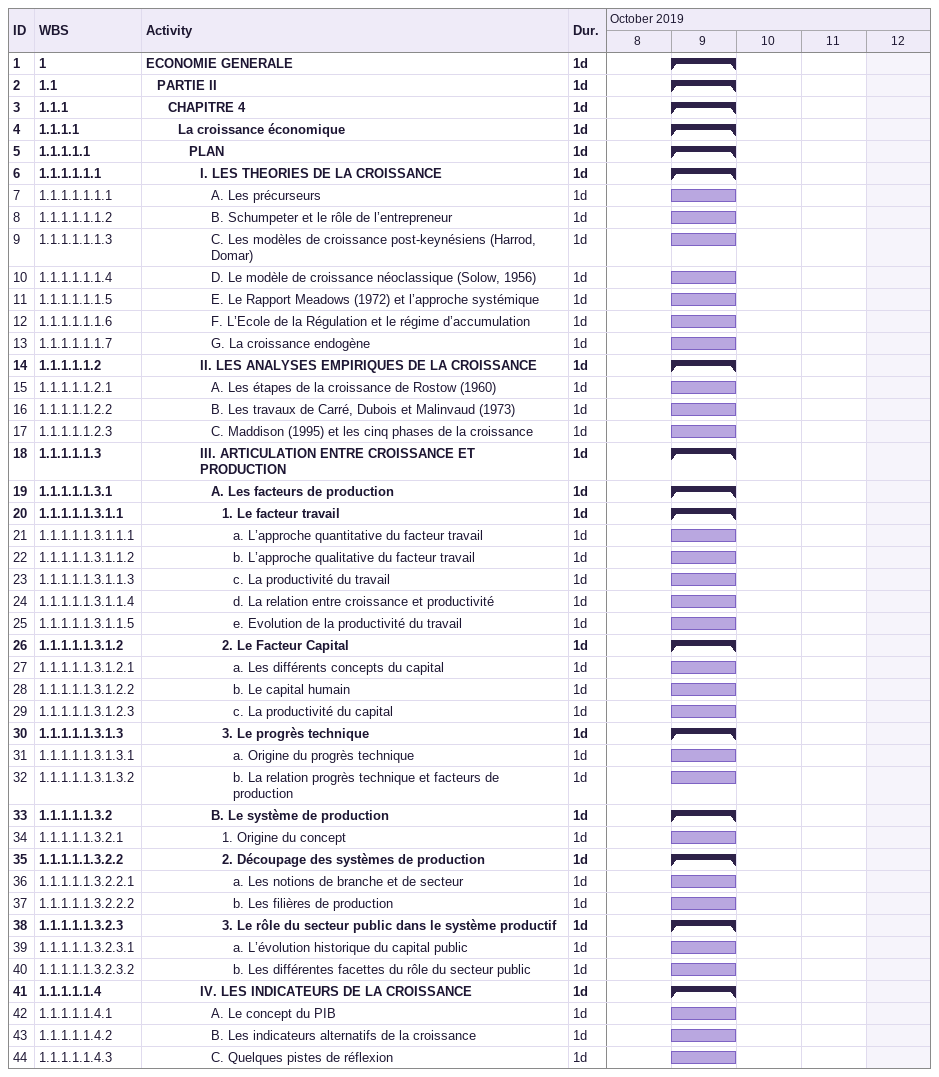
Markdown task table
| ID | WBS | Task | Duration | Start | Finish |
|---|---|---|---|---|---|
| 1 | 1 | **ECONOMIE GENERALE** | 1d | 2019-10-09 | 2019-10-09 |
| 2 | 1.1 | **PARTIE II** | 1d | 2019-10-09 | 2019-10-09 |
| 3 | 1.1.1 | **CHAPITRE 4** | 1d | 2019-10-09 | 2019-10-09 |
| 4 | 1.1.1.1 | **La croissance économique** | 1d | 2019-10-09 | 2019-10-09 |
| 5 | 1.1.1.1.1 | **PLAN** | 1d | 2019-10-09 | 2019-10-09 |
| 6 | 1.1.1.1.1.1 | **I. LES THEORIES DE LA CROISSANCE** | 1d | 2019-10-09 | 2019-10-09 |
| 7 | 1.1.1.1.1.1.1 | A. Les précurseurs | 1d | 2019-10-09 | 2019-10-09 |
| 8 | 1.1.1.1.1.1.2 | B. Schumpeter et le rôle de l’entrepreneur | 1d | 2019-10-09 | 2019-10-09 |
| 9 | 1.1.1.1.1.1.3 | C. Les modèles de croissance post-keynésiens (Harrod, Domar) | 1d | 2019-10-09 | 2019-10-09 |
| 10 | 1.1.1.1.1.1.4 | D. Le modèle de croissance néoclassique (Solow, 1956) | 1d | 2019-10-09 | 2019-10-09 |
| 11 | 1.1.1.1.1.1.5 | E. Le Rapport Meadows (1972) et l’approche systémique | 1d | 2019-10-09 | 2019-10-09 |
| 12 | 1.1.1.1.1.1.6 | F. L’Ecole de la Régulation et le régime d’accumulation | 1d | 2019-10-09 | 2019-10-09 |
| 13 | 1.1.1.1.1.1.7 | G. La croissance endogène | 1d | 2019-10-09 | 2019-10-09 |
| 14 | 1.1.1.1.1.2 | **II. LES ANALYSES EMPIRIQUES DE LA CROISSANCE** | 1d | 2019-10-09 | 2019-10-09 |
| 15 | 1.1.1.1.1.2.1 | A. Les étapes de la croissance de Rostow (1960) | 1d | 2019-10-09 | 2019-10-09 |
| 16 | 1.1.1.1.1.2.2 | B. Les travaux de Carré, Dubois et Malinvaud (1973) | 1d | 2019-10-09 | 2019-10-09 |
| 17 | 1.1.1.1.1.2.3 | C. Maddison (1995) et les cinq phases de la croissance | 1d | 2019-10-09 | 2019-10-09 |
| 18 | 1.1.1.1.1.3 | **III. ARTICULATION ENTRE CROISSANCE ET PRODUCTION** | 1d | 2019-10-09 | 2019-10-09 |
| 19 | 1.1.1.1.1.3.1 | **A. Les facteurs de production** | 1d | 2019-10-09 | 2019-10-09 |
| 20 | 1.1.1.1.1.3.1.1 | **1. Le facteur travail** | 1d | 2019-10-09 | 2019-10-09 |
| 21 | 1.1.1.1.1.3.1.1.1 | a. L’approche quantitative du facteur travail | 1d | 2019-10-09 | 2019-10-09 |
| 22 | 1.1.1.1.1.3.1.1.2 | b. L’approche qualitative du facteur travail | 1d | 2019-10-09 | 2019-10-09 |
| 23 | 1.1.1.1.1.3.1.1.3 | c. La productivité du travail | 1d | 2019-10-09 | 2019-10-09 |
| 24 | 1.1.1.1.1.3.1.1.4 | d. La relation entre croissance et productivité | 1d | 2019-10-09 | 2019-10-09 |
| 25 | 1.1.1.1.1.3.1.1.5 | e. Evolution de la productivité du travail | 1d | 2019-10-09 | 2019-10-09 |
| 26 | 1.1.1.1.1.3.1.2 | **2. Le Facteur Capital** | 1d | 2019-10-09 | 2019-10-09 |
| 27 | 1.1.1.1.1.3.1.2.1 | a. Les différents concepts du capital | 1d | 2019-10-09 | 2019-10-09 |
| 28 | 1.1.1.1.1.3.1.2.2 | b. Le capital humain | 1d | 2019-10-09 | 2019-10-09 |
| 29 | 1.1.1.1.1.3.1.2.3 | c. La productivité du capital | 1d | 2019-10-09 | 2019-10-09 |
| 30 | 1.1.1.1.1.3.1.3 | **3. Le progrès technique** | 1d | 2019-10-09 | 2019-10-09 |
| 31 | 1.1.1.1.1.3.1.3.1 | a. Origine du progrès technique | 1d | 2019-10-09 | 2019-10-09 |
| 32 | 1.1.1.1.1.3.1.3.2 | b. La relation progrès technique et facteurs de production | 1d | 2019-10-09 | 2019-10-09 |
| 33 | 1.1.1.1.1.3.2 | **B. Le système de production** | 1d | 2019-10-09 | 2019-10-09 |
| 34 | 1.1.1.1.1.3.2.1 | 1. Origine du concept | 1d | 2019-10-09 | 2019-10-09 |
| 35 | 1.1.1.1.1.3.2.2 | **2. Découpage des systèmes de production** | 1d | 2019-10-09 | 2019-10-09 |
| 36 | 1.1.1.1.1.3.2.2.1 | a. Les notions de branche et de secteur | 1d | 2019-10-09 | 2019-10-09 |
| 37 | 1.1.1.1.1.3.2.2.2 | b. Les filières de production | 1d | 2019-10-09 | 2019-10-09 |
| 38 | 1.1.1.1.1.3.2.3 | **3. Le rôle du secteur public dans le système productif** | 1d | 2019-10-09 | 2019-10-09 |
| 39 | 1.1.1.1.1.3.2.3.1 | a. L’évolution historique du capital public | 1d | 2019-10-09 | 2019-10-09 |
| 40 | 1.1.1.1.1.3.2.3.2 | b. Les différentes facettes du rôle du secteur public | 1d | 2019-10-09 | 2019-10-09 |
| 41 | 1.1.1.1.1.4 | **IV. LES INDICATEURS DE LA CROISSANCE** | 1d | 2019-10-09 | 2019-10-09 |
| 42 | 1.1.1.1.1.4.1 | A. Le concept du PIB | 1d | 2019-10-09 | 2019-10-09 |
| 43 | 1.1.1.1.1.4.2 | B. Les indicateurs alternatifs de la croissance | 1d | 2019-10-09 | 2019-10-09 |
| 44 | 1.1.1.1.1.4.3 | C. Quelques pistes de réflexion | 1d | 2019-10-09 | 2019-10-09 |
